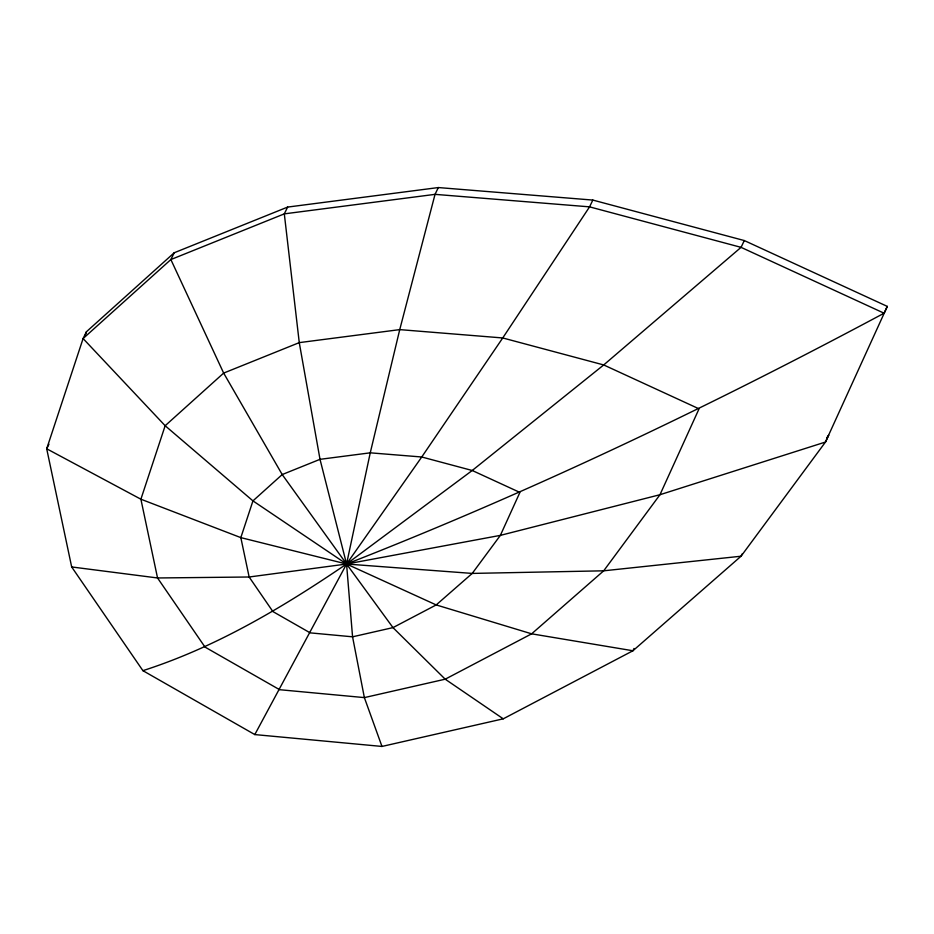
<?xml version="1.0" encoding="UTF-8"?>
<svg xmlns="http://www.w3.org/2000/svg" width="934" height="934" viewBox="0 0 934 934"><rect width="100%" height="100%" fill="white"/><g stroke="black" fill="none" stroke-linecap="round" stroke-linejoin="round"><path stroke-width="1.4" d="M85.099 335.866L86.453 331.733L174.214 252.764L287.637 207.079L438.338 187.559L592.833 200.074L744.293 240.552L887.3 306.399L825.481 442.039L741.047 556.22L632.937 650.764L503.251 718.818L381.971 746.441L254.807 734.579L142.902 670.659L71.673 566.95L46.7 448.787L83.091 338.552L86.453 331.733M742.133 553.932L741.047 556.22L603.703 570.814L472.23 573.418L346.561 564.019L240.832 537.622L140.894 499.211L46.7 448.787L48.953 444.234M142.902 670.659C216.431 647.029 283.037 607.228 346.561 564.019C530.886 491.903 709.63 406.547 884.089 313.205L887.3 306.399M634.023 648.465L632.937 650.764L531.644 633.824L436.201 604.928L346.561 564.019L252.951 500.881L165.155 425.729L83.091 338.552L170.864 259.559L284.31 213.863L435.034 194.354L589.576 206.858L741.059 247.347L884.089 313.205M744.293 240.552L741.059 247.347L603.714 364.949L472.23 470.491L346.561 564.019L254.807 734.579M592.833 200.074L589.576 206.858L502.737 337.956L421.748 456.995L346.561 564.019L352.562 636.813L364.365 697.605L381.971 746.441M438.338 187.559L435.034 194.354L399.74 329.62L370.249 452.827L346.561 564.019L392.981 627.613L445.203 679.193L503.251 718.818M287.637 207.079L284.31 213.863L299.265 342.626L320.012 459.33L346.561 564.019L500.367 535.369L659.976 494.716L825.481 442.039L828.703 435.209L826.975 437.544M174.214 252.764L170.864 259.559L223.658 373.086L282.208 474.554L346.561 564.019L249.144 577.002L157.542 577.971L71.673 566.95M165.155 425.729L140.894 499.211L157.542 577.971L205.013 647.087L279.605 689.701L364.365 697.605L445.203 679.193L531.644 633.824L603.703 570.814L659.976 494.716L699.041 408.835L603.714 364.949L502.737 337.956L399.74 329.62L299.265 342.626L223.658 373.086L165.155 425.729M252.951 500.881L240.832 537.622L249.144 577.002L272.891 611.56L310.181 632.867L352.562 636.813L392.981 627.613L436.201 604.928L472.23 573.418L500.367 535.369L519.899 492.428L472.23 470.491L421.748 456.995L370.249 452.827L320.012 459.33L282.208 474.554L252.951 500.881"/></g></svg>
